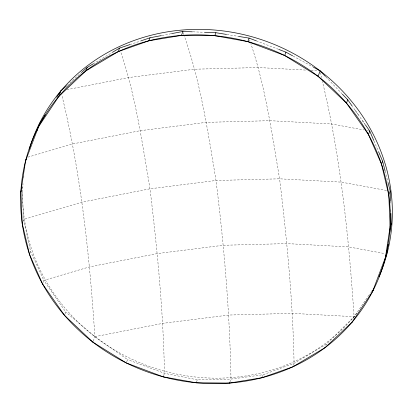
<?xml version="1.0" encoding="UTF-8"?>
<svg xmlns="http://www.w3.org/2000/svg" width="413" height="413" viewBox="0 0 413 413"><rect width="100%" height="100%" fill="white"/><g stroke="black" fill="none" stroke-linecap="round" stroke-linejoin="round"><path stroke-width="0.31" stroke-dasharray="2.06 1.55" d="M21.961 188.911L22.256 187.022M23.717 177.59L23.913 176.336M22.746 221.889L23.649 219.417L22.137 192.086M29.917 253.257L30.603 251.383L23.649 219.417L82.151 202.117L149.996 188.808L216.014 180.486L279.601 178.819L341.365 182.133L386.568 190.481M43.102 282.373L43.83 280.386L30.603 251.383M65.042 313.875L65.739 311.98L43.83 280.386L89.43 266.901L157.276 253.592L223.299 245.27L286.885 243.603L348.644 246.917L384.358 253.51M93.261 341.117L94.887 336.667C89.538 255.373 81 174.028 61.738 94.716M126.708 361.912L127.555 359.599L94.887 336.667L65.739 311.98M163.579 375.732L164.462 373.311C163.295 311.578 157.384 250.071 149.996 188.808C142.17 142.79 135.717 96.136 120.658 51.785M196.474 382.03L197.295 379.784L230.975 379.113L263.169 374.705L294.071 363.316L326.291 344.277L354.101 316.683L367.947 296.663M229.891 382.082L230.975 379.113C229.814 312.672 224.166 246.416 216.014 180.486C207.946 131.917 200.682 82.827 184.389 36.179M262.348 376.95L263.169 374.705M293.266 365.52L294.071 363.316C292.905 301.588 286.994 240.077 279.601 178.819C271.847 133.44 265.564 87.411 250.841 43.628M325.903 345.33L326.291 344.277M353.471 318.397L354.101 316.683C348.768 237.671 340.916 158.525 322.393 81.371M368.313 296.136L370.497 292.972M370.864 292.445L372.32 290.339M67.03 85.383L81.036 72.915M93.193 63.855L111.954 52.621M129.873 44.599L140.244 41.088M27.976 157.136L72.435 143.987L140.281 130.678L206.304 122.356L269.89 120.684L331.649 123.998L363.791 129.935M66.958 89.652L128.742 77.53L194.766 69.208L258.352 67.541L305.956 70.096M94.887 336.667L162.732 323.364L228.75 315.042L292.337 313.369L354.101 316.683M162.03 35.472L170.889 33.768M193.057 31.842L203.836 32.25M311.103 70.37L318.826 70.783M226.959 34.511L238.033 36.313M367.363 130.596L368.551 130.813M197.295 379.784L164.462 373.311L127.555 359.599M256.354 40.877L278.186 49.199M293.158 56.111L312.853 66.885M325.898 76.916L341.928 93.694M355.061 110.183L358.732 115.397M362.402 120.606L364.968 124.256L352.49 106.533M374.023 141.06L378.303 151.081M249.684 39.953L250.071 41.176M183.279 32.637L184.203 35.585M385.133 171.121L387.967 182.252M320.473 72.518L321.551 77.499M390.559 201.962L390.6 203.237M390.791 209.592L390.889 212.772M356.868 313.328A186.423 172.727 20.1 0 1 144.457 364.581A186.423 172.727 20.1 0 1 23.04 183.708"/><path stroke-width="0.62" d="M386.738 253.949L372.541 291.604L352.093 322.161L325.057 347.643L292.781 366.842L262.074 377.699L229.53 383.068L196.201 382.779L163.171 376.837L126.321 362.965L92.884 342.145L64.505 315.351L42.539 283.917L29.504 254.377L22.204 223.371L20.867 191.9L25.544 160.998L38.445 126.874L58.894 96.317L85.93 70.829L118.211 51.635L148.912 40.779L181.462 35.41L214.791 35.699L247.815 41.641L284.665 55.512L318.108 76.333L346.486 103.126L368.453 134.561L381.483 164.1L388.788 195.106L390.12 226.577L385.448 257.48L386.738 253.949L388.137 244.46M389.908 232.442L391.219 223.583L390.91 213.407M25.544 160.998L26.189 159.237M26.349 158.793L26.675 157.911M38.445 126.874L39.679 123.508L45.244 114.938M20.867 191.9L21.28 190.78M58.894 96.317L60.897 90.839L66.632 85.739M22.204 223.371L22.472 222.628M85.93 70.829L87.164 67.464L93.193 63.855M118.211 51.635L119.502 48.104L129.873 44.599M42.539 283.917L42.782 283.251M148.912 40.779L150.012 37.784L161.395 35.595M64.505 315.351L64.66 314.928M181.462 35.41L182.907 31.46L192.422 31.816M92.884 342.145L93.008 341.804M214.791 35.699L215.885 32.71L226.541 34.439M247.815 41.641L249.106 38.115L256.23 40.825M163.171 376.837L163.336 376.398M284.665 55.512L285.899 52.141L278.78 49.426M318.108 76.333L320.111 70.855L313.379 67.174M229.53 383.068L229.711 382.572M346.486 103.126L347.72 99.755L342.377 94.164M262.074 377.699L262.214 377.322M368.453 134.561L369.743 131.035L365.34 124.778M381.483 164.1L382.577 161.106L378.551 151.674M325.057 347.643L325.212 347.225M388.788 195.106L390.233 191.157L388.044 182.572M352.093 322.161L352.346 321.474M390.12 226.577L391.219 223.583M372.541 291.604L373.084 290.127M373.161 289.916L373.393 289.286M373.543 288.863L373.698 288.444M36.752 131.251L39.679 123.508M56.726 97.267L60.897 90.839M81.433 72.564L87.164 67.464M112.377 52.368L119.502 48.104M140.859 40.882L150.012 37.784M171.519 33.649L182.907 31.46M204.471 32.276L215.885 32.71M238.451 36.38L249.106 38.115M285.899 52.141L292.631 55.822M320.111 70.855L325.454 76.446M347.72 99.755L352.124 106.012M369.743 131.035L373.77 140.466M382.577 161.106L385.076 170.92M390.233 191.157L390.543 201.327M29.313 149.114A186.423 172.727 20.1 0 1 266.803 41.532A186.423 172.727 20.1 0 1 378.917 276.932M61.496 311.779A186.423 172.727 20.1 0 0 377.885 280.143A186.423 172.727 20.1 0 0 177.105 35.797A186.423 172.727 20.1 0 0 61.496 311.779"/></g></svg>
